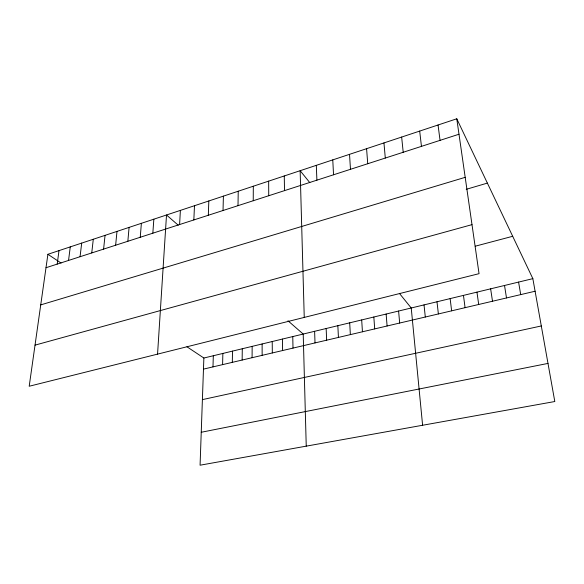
<?xml version="1.0" encoding="UTF-8"?>
<svg xmlns="http://www.w3.org/2000/svg" width="584" height="584" viewBox="0 0 584 584"><rect width="100%" height="100%" fill="white"/><g stroke="black" fill="none" stroke-linecap="round" stroke-linejoin="round"><path stroke-width="0.88" d="M252.091 357.707L252.149 346.378M253.237 200.743L253.31 186.223M242.148 360.043L242.28 348.757M238.009 205.663L238.228 191.223M232.315 362.35L232.512 351.108M222.599 364.635L222.862 353.444M223.03 210.503L223.402 196.136M212.985 366.891L213.313 355.744M208.313 215.262L208.824 200.969M186.968 346.786L203.867 358.021L200.078 465.207L554.8 401.529L532.849 278.648L456.776 118.793L47.903 254.296L29.2 386.25L479.048 273.67L456.776 118.793M193.837 219.942L194.487 205.721M179.609 224.541L180.383 210.393M157.556 354.123L166.513 214.992L178.222 225.19M152.833 233.198L153.847 219.183M140.248 237.265L141.379 223.322M127.852 241.272L129.086 227.395M115.639 245.222L116.983 231.403M103.602 249.105L105.047 235.359M91.746 252.938L93.287 239.257M80.059 256.719L81.694 243.097M68.547 260.442L70.27 246.886M57.188 264.114L59.006 250.616M45.997 267.728L458.995 134.232M40.734 304.892L465.192 177.332M466.229 189.326L487.377 183.099M35.025 345.137L471.996 224.643M475.281 246.192L512.694 236.294M203.867 358.021L532.849 278.648M203.473 369.124L535.097 291.233M202.4 399.617L541.302 325.96M201.246 432.262L547.989 363.416M47.903 254.296L61.065 263.048M287.97 320.777L303.213 334.055L306.242 446.147M309.827 182.661L300.147 170.703L304.249 317.411M399.565 293.577L411.231 307.994L422.604 425.261M518.585 282.087L520.702 294.613M504.518 285.481L506.503 297.95M490.64 288.832L492.502 301.234M476.953 292.131L478.697 304.483M463.455 295.387L465.076 307.68M438.051 124.998L440.044 140.357M450.133 298.606L451.636 310.834M419.684 131.086L421.451 146.372M436.993 301.775L438.38 313.951M424.028 304.906L425.305 317.017M401.653 137.065L403.208 152.263M383.958 142.927L385.301 158.052M398.602 311.038L399.668 323.047M386.134 314.046L387.097 325.996M366.584 148.686L367.73 163.732M373.833 317.017L374.694 328.909M361.686 319.944L362.445 331.785M349.524 154.337L350.48 169.309M349.692 322.842L350.363 334.625M332.771 159.892L333.537 174.784M337.851 325.697L338.428 337.428M326.157 328.515L326.646 340.195M316.316 165.345L316.9 180.164M314.615 331.303L315.01 342.925M292.767 336.574L293 348.101M284.262 175.966L284.51 190.632M282.437 339.063L282.598 350.539M272.224 341.531L272.312 352.955M268.655 181.142L268.735 195.735M262.128 343.969L262.143 355.349"/></g></svg>
